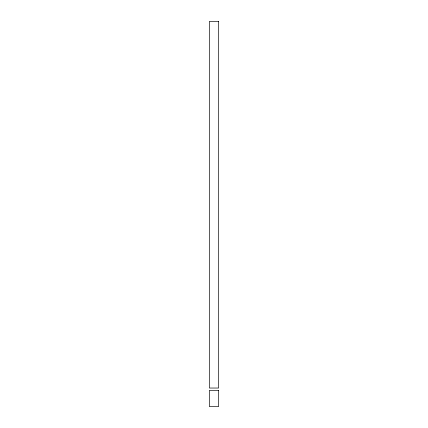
<?xml version="1.0" encoding="UTF-8"?>
<svg xmlns="http://www.w3.org/2000/svg" width="428" height="428" viewBox="0 0 428 428"><rect width="100%" height="100%" fill="white"/><g stroke="black" fill="none" stroke-linecap="round" stroke-linejoin="round"><path stroke-width="0.64" d="M218.617 21.4L209.383 21.4L209.383 388.036L218.617 388.036L218.617 21.4M218.617 390.357L209.383 390.357L209.383 406.6L218.617 406.6L218.617 390.357"/></g></svg>
